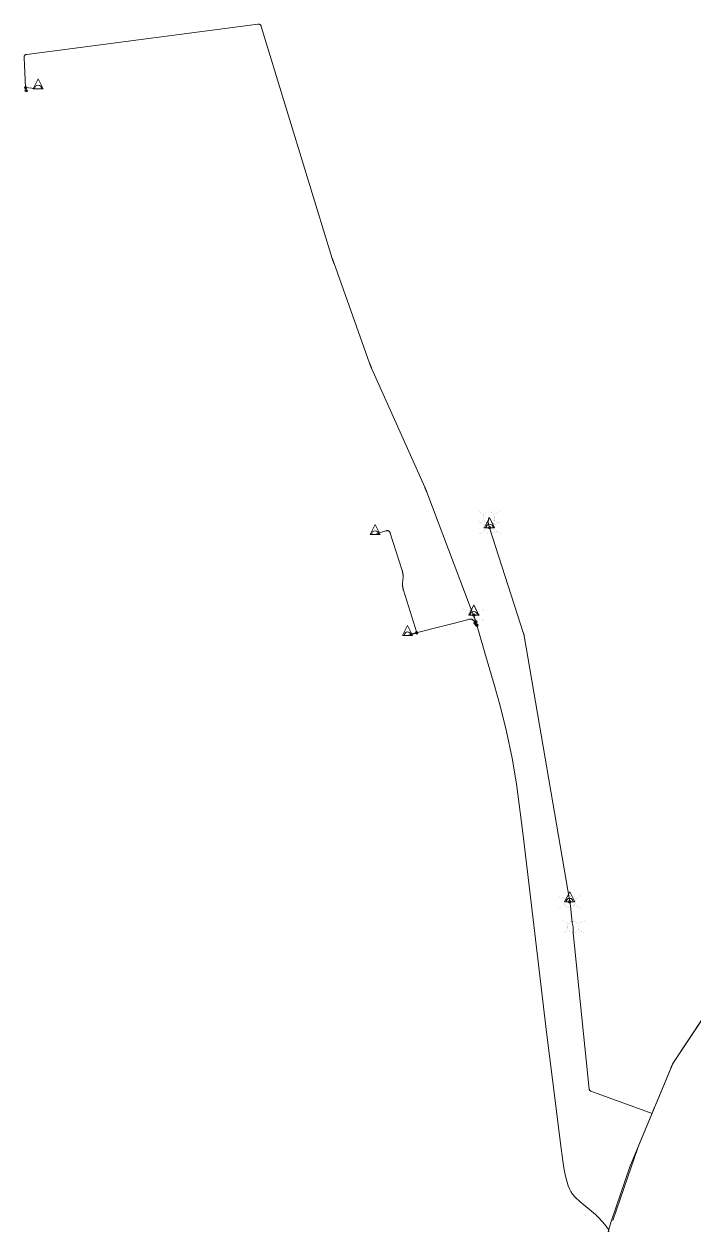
# Model space of a CAD drawing. Header units: metres. Extents: x 170451 to 171053, y 369610 to 370017.
# Drawn here: x 170451.2 to 170551.4, y 369610.2 to 369790.8 of the extents above; entities that cross this region are included whole.
import ezdxf

# ---------------------------------------------------------------- set-up
doc = ezdxf.new("R2010")
doc.units = ezdxf.units.M
for name, color, linetype, lineweight in [('B-OI-KL-ET_LS_AANSLUITPUNT-S', 7, 'Continuous', 18), ('B-OI-KL-ET_LS_DISTRIBUTIE_400 V_4x150Al-G', 14, 'Continuous', 18), ('B-OI-KL-ET_LS_DISTRIBUTIE_400 V_4x95Al-G', 14, 'Continuous', 18), ('B-OI-KL-ET_LS_DISTRIBUTIE_400 V_OVERIG-G', 14, 'Continuous', 18), ('B-OI-KL-ET_LS_MOF-S', 14, 'Continuous', 18), ('B-OI-KL-ET_MS_DISTRIBUTIE_10 kV_OVERIG-G', 12, 'Continuous', 18), ('B-OI-KL-ET_OV_AANSLUITPUNT-S', 7, 'Continuous', 18), ('B-OI-KL-ET_OV_DISTRIBUTIE_400 V_3x2.5Cu-G', 14, 'Continuous', 18), ('B-OI-KL-ET_OV_DISTRIBUTIE_400 V_4x6Cu-G', 14, 'Continuous', 18)]:
    doc.layers.add(name, color=color, linetype=linetype, lineweight=lineweight)

# ---------------------------------------------------------------- blocks, each defined once
blk = doc.blocks.new('B-SKL-ET_MOF_AANSLUIT AFTAK-SO')
blk.add_circle((0, 0), 0.188)
blk = doc.blocks.new('B-SKL-ET_MOF_AFTAK-SO')
blk.add_circle((0, 0), 0.188)
blk = doc.blocks.new('B-SKL-ET_MOF_VERBINDING-SO')
blk.add_circle((0, 0), 0.188)
blk = doc.blocks.new('B-SKL-ET_AANSLUITPUNT_OV-SO')
at = {"const_width": 0.01, "flags": 128}
for points in [[(0, 1.9), (0, 0.86)], [(-1.64, 0.95), (-0.75, 0.43)], [(1.64, 0.95), (0.75, 0.43)], [(-1.64, -0.95), (-0.75, -0.43)], [(0, -1.9), (0, -0.86)], [(1.64, -0.95), (0.75, -0.43)]]:
    blk.add_lwpolyline(points, dxfattribs=at)
at = {"const_width": 0.01}
blk.add_lwpolyline([(0, 0.86, 1), (0, -0.86, 1)], format="xyb", close=True, dxfattribs=at)
blk = doc.blocks.new('B-SKL-ET_AANSLUITPUNT-SO')
at = {"color": 0, "linetype": 'Continuous'}
blk.add_lwpolyline([(0.75, 0), (0, 1.5), (-0.75, 0)], close=True, dxfattribs=at)
blk.add_arc((0, 0), 0.526, 0, 180, dxfattribs=at)

msp = doc.modelspace()

# ---------------------------------------------------------------- linework, layer by layer
at = {"layer": 'B-OI-KL-ET_LS_DISTRIBUTIE_400 V_4x150Al-G', "color": 16, "true_color": 0x800000}
msp.add_polyline3d([(170538.6578, 369610.2453, 0), (170538.668, 369610.328, 0), (170538.631, 369610.522, 0), (170538.555, 369610.706, 0), (170538.491, 369610.805, 0), (170538.257, 369611.109, 0), (170537.742, 369611.728, 0), (170537.12, 369612.398, 0), (170536.66, 369612.846, 0), (170535.801, 369613.594, 0), (170534.408, 369614.752, 0), (170533.617, 369615.452, 0), (170533.246, 369615.881, 0), (170532.983, 369616.274, 0), (170532.771, 369616.682, 0), (170532.606, 369617.104, 0), (170532.205, 369618.592, 0), (170531.942, 369619.83, 0), (170531.82, 369620.53, 0), (170531.543, 369622.689, 0), (170530.243, 369633.001, 0), (170529.353, 369640.069, 0), (170527.692, 369653.975, 0), (170526.512, 369664.082, 0), (170525.834, 369669.887, 0), (170524.85, 369677.228, 0), (170524.193, 369681.063, 0), (170523.37, 369685.025, 0), (170522.428, 369688.863, 0), (170521.533, 369692.058, 0), (170520.483, 369695.598, 0), (170518.922, 369700.92, 0), (170518.777, 369701.414, 0), (170518.474, 369702.447, 0)], dxfattribs=at)
at = {"layer": 'B-OI-KL-ET_LS_DISTRIBUTIE_400 V_4x95Al-G', "color": 16, "true_color": 0x800000}
msp.add_polyline3d([(170552.537, 369641.854, 0), (170548.631, 369636, 0), (170548.6168, 369635.9786, 0), (170548.6026, 369635.9572, 0), (170548.5885, 369635.9357, 0), (170548.5746, 369635.9141, 0), (170548.5606, 369635.8926, 0), (170548.5468, 369635.8709, 0), (170548.5329, 369635.8493, 0), (170548.5193, 369635.8275, 0), (170548.5056, 369635.8057, 0), (170548.492, 369635.7839, 0), (170548.4785, 369635.7621, 0), (170548.4651, 369635.7401, 0), (170548.4516, 369635.7182, 0), (170548.4384, 369635.6961, 0), (170548.4251, 369635.6741, 0), (170548.412, 369635.652, 0), (170548.3776, 369635.5936, 0), (170548.3442, 369635.5347, 0), (170548.3108, 369635.4757, 0), (170548.2784, 369635.4162, 0), (170548.246, 369635.3566, 0), (170548.2147, 369635.2965, 0), (170548.1833, 369635.2364, 0), (170548.153, 369635.1757, 0), (170548.1227, 369635.1151, 0), (170548.0935, 369635.054, 0), (170548.0643, 369634.9928, 0), (170548.0362, 369634.9312, 0), (170548.008, 369634.8696, 0), (170547.981, 369634.8075, 0), (170547.9539, 369634.7455, 0), (170547.928, 369634.683, 0), (170545.682, 369629.258, 0), (170545.6475, 369629.1748, 0), (170545.613, 369629.0915, 0), (170545.5785, 369629.0083, 0), (170545.5439, 369628.925, 0), (170545.5094, 369628.8418, 0), (170545.4749, 369628.7585, 0), (170545.4403, 369628.6753, 0), (170545.4058, 369628.592, 0), (170545.3712, 369628.5088, 0), (170545.3366, 369628.4255, 0), (170545.302, 369628.3423, 0), (170545.2674, 369628.259, 0), (170545.2328, 369628.1758, 0), (170545.1982, 369628.0925, 0), (170545.1636, 369628.0093, 0), (170545.129, 369627.926, 0), (170545.1276, 369627.9226, 0), (170545.1263, 369627.9193, 0), (170545.1249, 369627.9159, 0), (170545.1235, 369627.9126, 0), (170545.1221, 369627.9092, 0), (170545.1208, 369627.9059, 0), (170545.1194, 369627.9026, 0), (170545.118, 369627.8993, 0), (170545.1166, 369627.8959, 0), (170545.1153, 369627.8926, 0), (170545.1139, 369627.8893, 0), (170545.1125, 369627.8861, 0), (170545.1111, 369627.8828, 0), (170545.1098, 369627.8795, 0), (170545.1084, 369627.8763, 0), (170545.107, 369627.873, 0), (170543.125, 369623.115, 0), (170542.262, 369620.609, 0), (170542.18, 369620.37, 0), (170542.016, 369619.894, 0), (170539.287, 369611.959, 0)], dxfattribs=at)
at = {"layer": 'B-OI-KL-ET_LS_DISTRIBUTIE_400 V_OVERIG-G', "color": 16, "true_color": 0x800000}
for q in [(170453.33, 369781.1), (170451.53, 369780.82)]:
    msp.add_line((170451.46, 369781.28), q, dxfattribs=at)
for points in [[(170518.777, 369701.414, 0), (170511.451, 369720.806, 0), (170511.4334, 369720.8528, 0), (170511.4154, 369720.8994, 0), (170511.3974, 369720.946, 0), (170511.3791, 369720.9924, 0), (170511.3608, 369721.0389, 0), (170511.3422, 369721.0852, 0), (170511.3235, 369721.1316, 0), (170511.3045, 369721.1778, 0), (170511.2855, 369721.2239, 0), (170511.2662, 369721.27, 0), (170511.2468, 369721.316, 0), (170511.2271, 369721.3619, 0), (170511.2074, 369721.4078, 0), (170511.1874, 369721.4536, 0), (170511.1674, 369721.4994, 0), (170511.147, 369721.545, 0), (170503.193, 369739.355, 0), (170503.1726, 369739.4006, 0), (170503.1527, 369739.4464, 0), (170503.1328, 369739.4923, 0), (170503.1133, 369739.5383, 0), (170503.0938, 369739.5843, 0), (170503.0747, 369739.6304, 0), (170503.0556, 369739.6766, 0), (170503.037, 369739.723, 0), (170503.0184, 369739.7694, 0), (170503.0002, 369739.8159, 0), (170502.982, 369739.8625, 0), (170502.9643, 369739.9093, 0), (170502.9465, 369739.956, 0), (170502.9292, 369740.0029, 0), (170502.9119, 369740.0499, 0), (170502.895, 369740.097, 0), (170497.575, 369754.973, 0), (170497.5581, 369755.0201, 0), (170497.5415, 369755.0673, 0), (170497.5249, 369755.1145, 0), (170497.5086, 369755.1618, 0), (170497.4923, 369755.2091, 0), (170497.4763, 369755.2565, 0), (170497.4603, 369755.3038, 0), (170497.4445, 369755.3513, 0), (170497.4288, 369755.3987, 0), (170497.4133, 369755.4462, 0), (170497.3978, 369755.4937, 0), (170497.3826, 369755.5413, 0), (170497.3674, 369755.5889, 0), (170497.3525, 369755.6366, 0), (170497.3376, 369755.6843, 0), (170497.323, 369755.732, 0), (170486.707, 369790.428, 0), (170486.6924, 369790.4758, 0), (170486.6734, 369790.5167, 0), (170486.6544, 369790.5577, 0), (170486.631, 369790.5919, 0), (170486.6076, 369790.6261, 0), (170486.5799, 369790.6535, 0), (170486.5521, 369790.6809, 0), (170486.52, 369790.7015, 0), (170486.4879, 369790.7221, 0), (170486.4514, 369790.736, 0), (170486.4149, 369790.7498, 0), (170486.374, 369790.7569, 0), (170486.3331, 369790.7639, 0), (170486.2879, 369790.7642, 0), (170486.2426, 369790.7645, 0), (170486.193, 369790.758, 0), (170451.617, 369786.242, 0), (170451.5674, 369786.2355, 0), (170451.5243, 369786.2236, 0), (170451.4812, 369786.2116, 0), (170451.4446, 369786.1943, 0), (170451.408, 369786.1769, 0), (170451.3779, 369786.1541, 0), (170451.3478, 369786.1313, 0), (170451.3243, 369786.103, 0), (170451.3007, 369786.0748, 0), (170451.2836, 369786.0411, 0), (170451.2666, 369786.0074, 0), (170451.2561, 369785.9683, 0), (170451.2455, 369785.9291, 0), (170451.2415, 369785.8846, 0), (170451.2375, 369785.84, 0), (170451.24, 369785.79, 0), (170451.46, 369781.28, 0)], [(170520.841, 369715.5, 0), (170520.688, 369715.974, 0), (170520.6804, 369715.9978, 0), (170520.674, 369716.0216, 0), (170520.6677, 369716.0455, 0), (170520.6626, 369716.0696, 0), (170520.6576, 369716.0936, 0), (170520.6538, 369716.1178, 0), (170520.65, 369716.1419, 0), (170520.6475, 369716.1663, 0), (170520.645, 369716.1906, 0), (170520.6438, 369716.215, 0), (170520.6426, 369716.2395, 0), (170520.6426, 369716.2641, 0), (170520.6427, 369716.2887, 0), (170520.644, 369716.3134, 0), (170520.6454, 369716.3381, 0), (170520.648, 369716.363, 0), (170520.721, 369717.038, 0)], [(170509.942, 369699.792, 0), (170507.956, 369706.167, 0), (170507.9375, 369706.2268, 0), (170507.9218, 369706.2868, 0), (170507.906, 369706.3469, 0), (170507.893, 369706.4073, 0), (170507.88, 369706.4677, 0), (170507.8698, 369706.5285, 0), (170507.8595, 369706.5892, 0), (170507.852, 369706.6503, 0), (170507.8445, 369706.7113, 0), (170507.8398, 369706.7727, 0), (170507.835, 369706.8341, 0), (170507.833, 369706.8958, 0), (170507.831, 369706.9575, 0), (170507.8318, 369707.0196, 0), (170507.8325, 369707.0816, 0), (170507.836, 369707.144, 0), (170507.893, 369708.135, 0), (170507.8965, 369708.1974, 0), (170507.8972, 369708.2594, 0), (170507.8978, 369708.3214, 0), (170507.8957, 369708.3831, 0), (170507.8935, 369708.4447, 0), (170507.8885, 369708.506, 0), (170507.8836, 369708.5673, 0), (170507.8758, 369708.6283, 0), (170507.8679, 369708.6892, 0), (170507.8573, 369708.7498, 0), (170507.8467, 369708.8103, 0), (170507.8332, 369708.8706, 0), (170507.8197, 369708.9308, 0), (170507.8034, 369708.9906, 0), (170507.7871, 369709.0505, 0), (170507.768, 369709.11, 0), (170505.973, 369714.696, 0), (170505.9539, 369714.7555, 0), (170505.9297, 369714.8052, 0), (170505.9055, 369714.8548, 0), (170505.8763, 369714.8947, 0), (170505.8471, 369714.9345, 0), (170505.8128, 369714.9645, 0), (170505.7786, 369714.9946, 0), (170505.7393, 369715.0148, 0), (170505.6999, 369715.0349, 0), (170505.6556, 369715.0453, 0), (170505.6112, 369715.0557, 0), (170505.5618, 369715.0562, 0), (170505.5124, 369715.0567, 0), (170505.458, 369715.0474, 0), (170505.4035, 369715.0381, 0), (170505.344, 369715.019, 0), (170504.678, 369714.805, 0), (170503.726, 369714.499, 0)], [(170518.662, 369701.23, 0), (170518.6579, 369701.2384, 0), (170518.6537, 369701.2467, 0), (170518.6495, 369701.2551, 0), (170518.6452, 369701.2634, 0), (170518.6409, 369701.2718, 0), (170518.6365, 369701.2801, 0), (170518.6322, 369701.2884, 0), (170518.6278, 369701.2968, 0), (170518.6233, 369701.3051, 0), (170518.6188, 369701.3134, 0), (170518.6143, 369701.3217, 0), (170518.6097, 369701.3299, 0), (170518.6051, 369701.3382, 0), (170518.6004, 369701.3465, 0), (170518.5958, 369701.3548, 0), (170518.591, 369701.363, 0), (170518.479, 369701.558, 0), (170518.454, 369701.6011, 0), (170518.4261, 369701.6373, 0), (170518.3982, 369701.6735, 0), (170518.3673, 369701.7028, 0), (170518.3365, 369701.7321, 0), (170518.3027, 369701.7545, 0), (170518.2689, 369701.7768, 0), (170518.2323, 369701.7923, 0), (170518.1956, 369701.8077, 0), (170518.156, 369701.8162, 0), (170518.1163, 369701.8247, 0), (170518.0738, 369701.8263, 0), (170518.0313, 369701.8279, 0), (170517.9858, 369701.8226, 0), (170517.9404, 369701.8173, 0), (170517.892, 369701.805, 0), (170517.724, 369701.762, 0), (170510.041, 369699.817, 0), (170510.0385, 369699.8164, 0), (170510.036, 369699.8158, 0), (170510.0335, 369699.8151, 0), (170510.031, 369699.8145, 0), (170510.0285, 369699.8139, 0), (170510.026, 369699.8133, 0), (170510.0235, 369699.8126, 0), (170510.021, 369699.812, 0), (170510.0185, 369699.8114, 0), (170510.016, 369699.8108, 0), (170510.0135, 369699.8101, 0), (170510.011, 369699.8095, 0), (170510.0085, 369699.8089, 0), (170510.006, 369699.8083, 0), (170510.0035, 369699.8076, 0), (170510.001, 369699.807, 0), (170509.9985, 369699.8064, 0), (170509.996, 369699.8058, 0), (170509.9935, 369699.8051, 0), (170509.9911, 369699.8045, 0), (170509.9886, 369699.8039, 0), (170509.9861, 369699.8033, 0), (170509.9837, 369699.8026, 0), (170509.9813, 369699.802, 0), (170509.9788, 369699.8014, 0), (170509.9764, 369699.8008, 0), (170509.974, 369699.8001, 0), (170509.9716, 369699.7995, 0), (170509.9692, 369699.7989, 0), (170509.9668, 369699.7983, 0), (170509.9644, 369699.7976, 0), (170509.962, 369699.797, 0), (170509.942, 369699.792, 0)], [(170509.942, 369699.792, 0), (170509.8864, 369699.7778, 0), (170509.8309, 369699.7631, 0), (170509.7754, 369699.7484, 0), (170509.72, 369699.7333, 0), (170509.6646, 369699.7182, 0), (170509.6094, 369699.7027, 0), (170509.5541, 369699.6872, 0), (170509.499, 369699.6713, 0), (170509.4439, 369699.6553, 0), (170509.3889, 369699.639, 0), (170509.3339, 369699.6226, 0), (170509.279, 369699.6058, 0), (170509.2241, 369699.589, 0), (170509.1694, 369699.5718, 0), (170509.1146, 369699.5546, 0), (170509.06, 369699.537, 0), (170508.584, 369699.384, 0)], [(170518.922, 369700.92, 0), (170518.9073, 369700.9148, 0), (170518.8937, 369700.912, 0), (170518.8801, 369700.9092, 0), (170518.8676, 369700.9089, 0), (170518.8552, 369700.9087, 0), (170518.8439, 369700.9109, 0), (170518.8326, 369700.9131, 0), (170518.8225, 369700.9178, 0), (170518.8124, 369700.9224, 0), (170518.8034, 369700.9296, 0), (170518.7944, 369700.9368, 0), (170518.7866, 369700.9464, 0), (170518.7788, 369700.9561, 0), (170518.7722, 369700.9682, 0), (170518.7655, 369700.9804, 0), (170518.76, 369700.995, 0), (170518.741, 369701.045, 0), (170518.7366, 369701.0568, 0), (170518.7321, 369701.0685, 0), (170518.7276, 369701.0802, 0), (170518.7229, 369701.0918, 0), (170518.7183, 369701.1035, 0), (170518.7135, 369701.1151, 0), (170518.7087, 369701.1267, 0), (170518.7038, 369701.1383, 0), (170518.6988, 369701.1498, 0), (170518.6937, 369701.1613, 0), (170518.6887, 369701.1728, 0), (170518.6834, 369701.1843, 0), (170518.6782, 369701.1958, 0), (170518.6729, 369701.2072, 0), (170518.6675, 369701.2186, 0), (170518.662, 369701.23, 0)]]:
    msp.add_polyline3d(points, dxfattribs=at)
at = {"layer": 'B-OI-KL-ET_MS_DISTRIBUTIE_10 kV_OVERIG-G', "color": 14, "true_color": 0xa60000}
msp.add_polyline3d([(170555.647, 369648.435, 0), (170552.951, 369642.472, 0), (170548.225, 369635.403, 0), (170545.397, 369628.569, 0), (170541.816, 369619.977, 0), (170539.075, 369611.928, 0), (170538.5902, 369610.2873, 0)], dxfattribs=at)
at = {"layer": 'B-OI-KL-ET_OV_DISTRIBUTIE_400 V_3x2.5Cu-G', "color": 16, "true_color": 0x800000}
for points in [[(170532.817, 369659.568, 0), (170526.013, 369699.316, 0), (170526.0088, 369699.3406, 0), (170526.0041, 369699.3651, 0), (170525.9994, 369699.3897, 0), (170525.9943, 369699.4141, 0), (170525.9892, 369699.4385, 0), (170525.9837, 369699.4628, 0), (170525.9782, 369699.4871, 0), (170525.9723, 369699.5113, 0), (170525.9663, 369699.5354, 0), (170525.96, 369699.5595, 0), (170525.9536, 369699.5836, 0), (170525.9468, 369699.6076, 0), (170525.94, 369699.6315, 0), (170525.9328, 369699.6554, 0), (170525.9256, 369699.6793, 0), (170525.918, 369699.703, 0), (170520.841, 369715.5, 0)], [(170533.346, 369655.831, 0), (170533.179, 369656.415, 0), (170532.918, 369658.977, 0), (170532.817, 369659.568, 0)], [(170545.129, 369627.926, 0), (170535.965, 369631.293, 0), (170535.9415, 369631.3016, 0), (170535.9206, 369631.3123, 0), (170535.8997, 369631.3229, 0), (170535.8814, 369631.3356, 0), (170535.8632, 369631.3483, 0), (170535.8475, 369631.363, 0), (170535.8318, 369631.3778, 0), (170535.8188, 369631.3945, 0), (170535.8057, 369631.4113, 0), (170535.7952, 369631.43, 0), (170535.7848, 369631.4488, 0), (170535.7769, 369631.4696, 0), (170535.7691, 369631.4904, 0), (170535.7639, 369631.5133, 0), (170535.7586, 369631.5361, 0), (170535.756, 369631.561, 0), (170533.329, 369654.946, 0), (170533.3264, 369654.9709, 0), (170533.3243, 369654.9958, 0), (170533.3221, 369655.0207, 0), (170533.3205, 369655.0456, 0), (170533.3189, 369655.0705, 0), (170533.3178, 369655.0954, 0), (170533.3166, 369655.1203, 0), (170533.316, 369655.1453, 0), (170533.3154, 369655.1702, 0), (170533.3153, 369655.1951, 0), (170533.3151, 369655.2201, 0), (170533.3155, 369655.2451, 0), (170533.3159, 369655.27, 0), (170533.3168, 369655.295, 0), (170533.3176, 369655.32, 0), (170533.319, 369655.345, 0), (170533.346, 369655.831, 0)]]:
    msp.add_polyline3d(points, dxfattribs=at)
at = {"layer": 'B-OI-KL-ET_OV_DISTRIBUTIE_400 V_4x6Cu-G', "color": 16, "true_color": 0x800000}
msp.add_polyline3d([(170552.537, 369641.854, 0), (170548.631, 369636, 0), (170548.6168, 369635.9786, 0), (170548.6026, 369635.9572, 0), (170548.5885, 369635.9357, 0), (170548.5746, 369635.9141, 0), (170548.5606, 369635.8926, 0), (170548.5468, 369635.8709, 0), (170548.5329, 369635.8493, 0), (170548.5193, 369635.8275, 0), (170548.5056, 369635.8057, 0), (170548.492, 369635.7839, 0), (170548.4785, 369635.7621, 0), (170548.4651, 369635.7401, 0), (170548.4516, 369635.7182, 0), (170548.4384, 369635.6961, 0), (170548.4251, 369635.6741, 0), (170548.412, 369635.652, 0), (170548.3776, 369635.5936, 0), (170548.3442, 369635.5347, 0), (170548.3108, 369635.4757, 0), (170548.2784, 369635.4162, 0), (170548.246, 369635.3566, 0), (170548.2147, 369635.2965, 0), (170548.1833, 369635.2364, 0), (170548.153, 369635.1757, 0), (170548.1227, 369635.1151, 0), (170548.0935, 369635.054, 0), (170548.0643, 369634.9928, 0), (170548.0362, 369634.9312, 0), (170548.008, 369634.8696, 0), (170547.981, 369634.8075, 0), (170547.9539, 369634.7455, 0), (170547.928, 369634.683, 0), (170545.682, 369629.258, 0), (170545.6475, 369629.1748, 0), (170545.613, 369629.0915, 0), (170545.5785, 369629.0083, 0), (170545.5439, 369628.925, 0), (170545.5094, 369628.8418, 0), (170545.4749, 369628.7585, 0), (170545.4403, 369628.6753, 0), (170545.4058, 369628.592, 0), (170545.3712, 369628.5088, 0), (170545.3366, 369628.4255, 0), (170545.302, 369628.3423, 0), (170545.2674, 369628.259, 0), (170545.2328, 369628.1758, 0), (170545.1982, 369628.0925, 0), (170545.1636, 369628.0093, 0), (170545.129, 369627.926, 0)], dxfattribs=at)

# ---------------------------------------------------------------- block references
at = {"layer": 'B-OI-KL-ET_LS_AANSLUITPUNT-S'}
for p in [(170453.33, 369781.1), (170503.726, 369714.499), (170520.841, 369715.5), (170518.474, 369702.447), (170508.584, 369699.384), (170532.817, 369659.568)]:
    msp.add_blockref('B-SKL-ET_AANSLUITPUNT-SO', p, dxfattribs=at)
at = {"layer": 'B-OI-KL-ET_LS_MOF-S'}
for name, p in [('B-SKL-ET_MOF_AANSLUIT AFTAK-SO', (170451.46, 369781.28)), ('B-SKL-ET_MOF_AANSLUIT AFTAK-SO', (170451.53, 369780.82)), ('B-SKL-ET_MOF_AANSLUIT AFTAK-SO', (170520.841, 369715.5)), ('B-SKL-ET_MOF_VERBINDING-SO', (170518.474, 369702.447)), ('B-SKL-ET_MOF_AANSLUIT AFTAK-SO', (170518.777, 369701.414)), ('B-SKL-ET_MOF_AFTAK-SO', (170509.942, 369699.792)), ('B-SKL-ET_MOF_AANSLUIT AFTAK-SO', (170518.662, 369701.23)), ('B-SKL-ET_MOF_AANSLUIT AFTAK-SO', (170518.922, 369700.92)), ('B-SKL-ET_MOF_VERBINDING-SO', (170532.817, 369659.568))]:
    msp.add_blockref(name, p, dxfattribs=at)
at = {"layer": 'B-OI-KL-ET_OV_AANSLUITPUNT-S'}
for p in [(170520.721, 369717.038), (170520.841, 369715.5), (170518.474, 369702.447), (170532.817, 369659.568), (170533.346, 369655.831)]:
    msp.add_blockref('B-SKL-ET_AANSLUITPUNT_OV-SO', p, dxfattribs=at)

doc.saveas('drawing.dxf')
